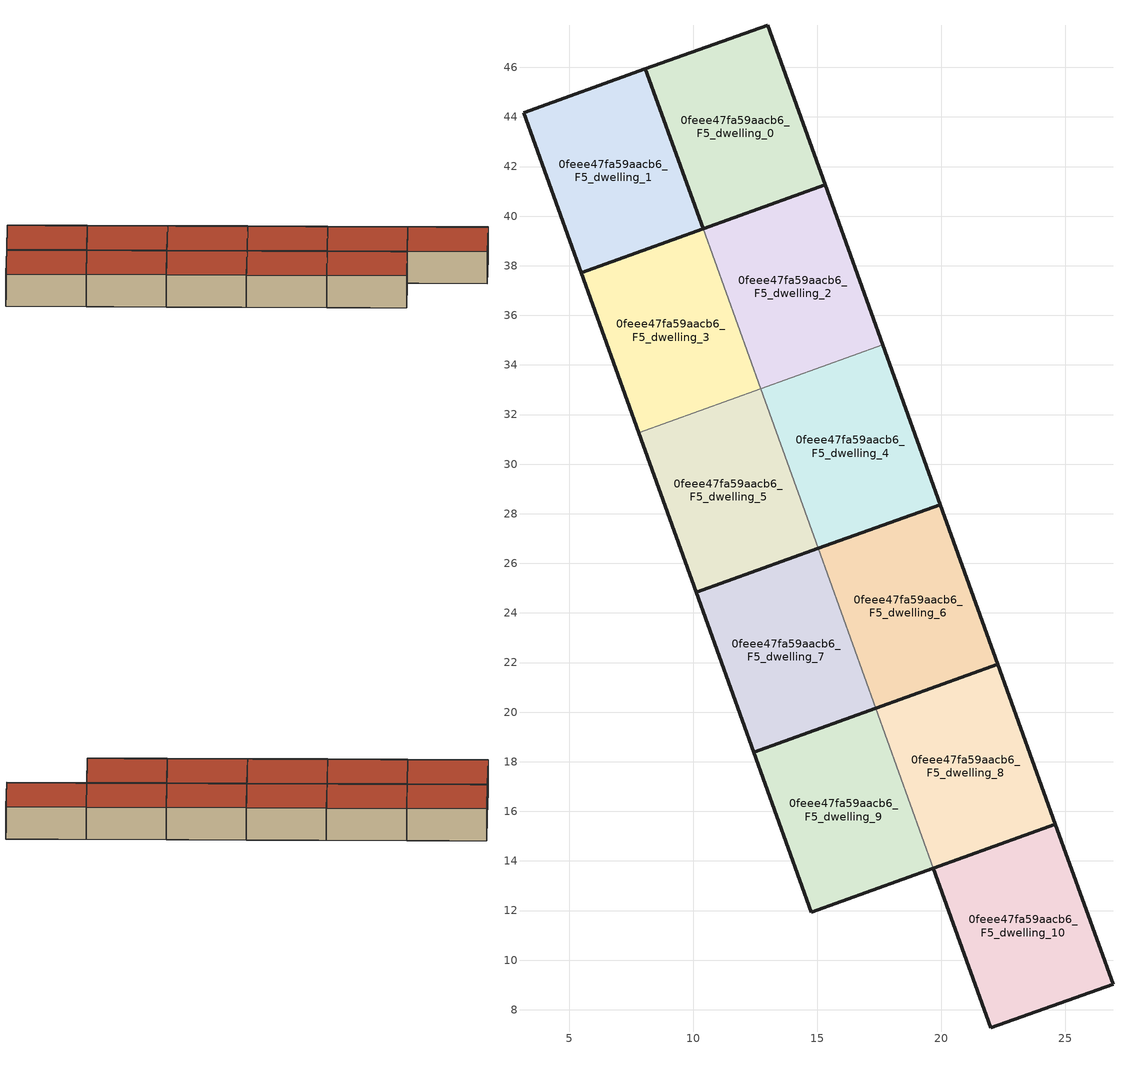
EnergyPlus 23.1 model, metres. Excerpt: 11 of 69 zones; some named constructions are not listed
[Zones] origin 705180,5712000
0feee47fa59aacb6_F5_dwelling_0
 floor to 0feee47fa59aacb6_F4_dwelling_0 (EU_floor_Construction): 15.32,41.26 13,47.7 8.08,45.94 10.4,39.49 z15
 wall outside (EU_wall_Construction): 8.08,45.94 13,47.7 15.32,41.26 10.4,39.49 8.08,45.94 z15:18
 roof outside (EU_roof_Construction): 13,47.7 15.32,41.26 10.4,39.49 8.08,45.94 z18
0feee47fa59aacb6_F5_dwelling_1
 floor to 0feee47fa59aacb6_F4_dwelling_1 (EU_floor_Construction): 10.4,39.49 8.08,45.94 3.16,44.17 5.48,37.72 z15
 wall outside (EU_wall_Construction): 10.4,39.49 5.48,37.72 3.16,44.17 8.08,45.94 10.4,39.49 z15:18
 roof outside (EU_roof_Construction): 8.08,45.94 10.4,39.49 5.48,37.72 3.16,44.17 z18
0feee47fa59aacb6_F5_dwelling_10
 floor to 0feee47fa59aacb6_F4_dwelling_10 (EU_floor_Construction): 26.93,9.03 24.6,15.48 19.69,13.71 22.01,7.27 z15
 wall outside (EU_wall_Construction): 24.6,15.48 26.93,9.03 22.01,7.27 19.69,13.71 24.6,15.48 z15:18
 roof outside (EU_roof_Construction): 24.6,15.48 26.93,9.03 22.01,7.27 19.69,13.71 z18
0feee47fa59aacb6_F5_dwelling_2
 floor to 0feee47fa59aacb6_F4_dwelling_2 (EU_floor_Construction): 17.64,34.82 15.32,41.26 10.4,39.49 12.72,33.04 z15
 wall outside (EU_wall_Construction): 10.4,39.49 15.32,41.26 17.64,34.82 z15:18
 wall to 0feee47fa59aacb6_F5_dwelling_4 (EU_wall_Construction): 17.64,34.82 12.72,33.04 z15:18
 wall to 0feee47fa59aacb6_F5_dwelling_3 (EU_wall_Construction): 12.72,33.04 10.4,39.49 z15:18
 roof outside (EU_roof_Construction): 15.32,41.26 17.64,34.82 12.72,33.04 10.4,39.49 z18
0feee47fa59aacb6_F5_dwelling_3
 floor to 0feee47fa59aacb6_F4_dwelling_3 (EU_floor_Construction): 12.72,33.04 10.4,39.49 5.48,37.72 7.8,31.27 z15
 wall outside (EU_wall_Construction): 7.8,31.27 5.48,37.72 10.4,39.49 z15:18
 wall to 0feee47fa59aacb6_F5_dwelling_5 (EU_wall_Construction): 12.72,33.04 7.8,31.27 z15:18
 roof outside (EU_roof_Construction): 10.4,39.49 12.72,33.04 7.8,31.27 5.48,37.72 z18
0feee47fa59aacb6_F5_dwelling_4
 floor to 0feee47fa59aacb6_F4_dwelling_4 (EU_floor_Construction): 19.96,28.37 17.64,34.82 12.72,33.04 15.04,26.6 z15
 wall outside (EU_wall_Construction): 17.64,34.82 19.96,28.37 15.04,26.6 z15:18
 wall to 0feee47fa59aacb6_F5_dwelling_5 (EU_wall_Construction): 15.04,26.6 12.72,33.04 z15:18
 roof outside (EU_roof_Construction): 17.64,34.82 19.96,28.37 15.04,26.6 12.72,33.04 z18
0feee47fa59aacb6_F5_dwelling_5
 floor to 0feee47fa59aacb6_F4_dwelling_5 (EU_floor_Construction): 15.04,26.6 12.72,33.04 7.8,31.27 10.12,24.83 z15
 wall outside (EU_wall_Construction): 15.04,26.6 10.12,24.83 7.8,31.27 z15:18
 roof outside (EU_roof_Construction): 12.72,33.04 15.04,26.6 10.12,24.83 7.8,31.27 z18
0feee47fa59aacb6_F5_dwelling_6
 floor to 0feee47fa59aacb6_F4_dwelling_6 (EU_floor_Construction): 22.28,21.93 19.96,28.37 15.04,26.6 17.36,20.16 z15
 wall outside (EU_wall_Construction): 15.04,26.6 19.96,28.37 22.28,21.93 17.36,20.16 z15:18
 wall to 0feee47fa59aacb6_F5_dwelling_7 (EU_wall_Construction): 17.36,20.16 15.04,26.6 z15:18
 roof outside (EU_roof_Construction): 19.96,28.37 22.28,21.93 17.36,20.16 15.04,26.6 z18
0feee47fa59aacb6_F5_dwelling_7
 floor to 0feee47fa59aacb6_F4_dwelling_7 (EU_floor_Construction): 17.36,20.16 15.04,26.6 10.12,24.83 12.44,18.38 z15
 wall outside (EU_wall_Construction): 17.36,20.16 12.44,18.38 10.12,24.83 15.04,26.6 z15:18
 roof outside (EU_roof_Construction): 15.04,26.6 17.36,20.16 12.44,18.38 10.12,24.83 z18
0feee47fa59aacb6_F5_dwelling_8
 floor to 0feee47fa59aacb6_F4_dwelling_8 (EU_floor_Construction): 24.6,15.48 22.28,21.93 17.36,20.16 19.69,13.71 z15
 wall outside (EU_wall_Construction): 17.36,20.16 22.28,21.93 24.6,15.48 19.69,13.71 z15:18
 wall to 0feee47fa59aacb6_F5_dwelling_9 (EU_wall_Construction): 19.69,13.71 17.36,20.16 z15:18
 roof outside (EU_roof_Construction): 22.28,21.93 24.6,15.48 19.69,13.71 17.36,20.16 z18
0feee47fa59aacb6_F5_dwelling_9
 floor to 0feee47fa59aacb6_F4_dwelling_9 (EU_floor_Construction): 19.69,13.71 17.36,20.16 12.44,18.38 14.76,11.94 z15
 wall outside (EU_wall_Construction): 19.69,13.71 14.77,11.94 12.44,18.38 17.36,20.16 z15:18
 roof outside (EU_roof_Construction): 17.36,20.16 19.69,13.71 14.77,11.94 12.44,18.38 z18
[SCHEDULE:FILE] Column Number=1; Rows to Skip at Top=0; Number of Hours of Data=8760; Column Separator=Comma; Interpolate to Timestep=No; Minutes per Item=60; Adjust Schedule for Daylight Savings=Yes
Name | File
EU_Step8_GainSchedule_0feee47fa59aacb6_F2_dwelling_10_f000 | ../../schedules/0feee47fa59aacb6/0feee47fa59aacb6_F2_dwelling_10_f000_gain.csv
EU_Step8_GainSchedule_0feee47fa59aacb6_F2_dwelling_11_f000 | ../../schedules/0feee47fa59aacb6/0feee47fa59aacb6_F2_dwelling_11_f000_gain.csv
EU_Step8_GainSchedule_0feee47fa59aacb6_F3_dwelling_0_f000 | ../../schedules/0feee47fa59aacb6/0feee47fa59aacb6_F3_dwelling_0_f000_gain.csv
EU_Step8_GainSchedule_0feee47fa59aacb6_F3_dwelling_1_f000 | ../../schedules/0feee47fa59aacb6/0feee47fa59aacb6_F3_dwelling_1_f000_gain.csv
EU_Step8_GainSchedule_0feee47fa59aacb6_F3_dwelling_2_f000 | ../../schedules/0feee47fa59aacb6/0feee47fa59aacb6_F3_dwelling_2_f000_gain.csv
EU_Step8_GainSchedule_0feee47fa59aacb6_F3_dwelling_3_f000 | ../../schedules/0feee47fa59aacb6/0feee47fa59aacb6_F3_dwelling_3_f000_gain.csv
EU_Step8_GainSchedule_0feee47fa59aacb6_F3_dwelling_4_f000 | ../../schedules/0feee47fa59aacb6/0feee47fa59aacb6_F3_dwelling_4_f000_gain.csv
EU_Step8_GainSchedule_0feee47fa59aacb6_F3_dwelling_5_f000 | ../../schedules/0feee47fa59aacb6/0feee47fa59aacb6_F3_dwelling_5_f000_gain.csv
EU_Step8_GainSchedule_0feee47fa59aacb6_F3_dwelling_6_f000 | ../../schedules/0feee47fa59aacb6/0feee47fa59aacb6_F3_dwelling_6_f000_gain.csv
EU_Step8_GainSchedule_0feee47fa59aacb6_F3_dwelling_7_f000 | ../../schedules/0feee47fa59aacb6/0feee47fa59aacb6_F3_dwelling_7_f000_gain.csv
EU_Step8_GainSchedule_0feee47fa59aacb6_F3_dwelling_8_f000 | ../../schedules/0feee47fa59aacb6/0feee47fa59aacb6_F3_dwelling_8_f000_gain.csv
EU_Step8_GainSchedule_0feee47fa59aacb6_F3_dwelling_9_f000 | ../../schedules/0feee47fa59aacb6/0feee47fa59aacb6_F3_dwelling_9_f000_gain.csv
EU_Step8_GainSchedule_0feee47fa59aacb6_F3_dwelling_10_f000 | ../../schedules/0feee47fa59aacb6/0feee47fa59aacb6_F3_dwelling_10_f000_gain.csv
